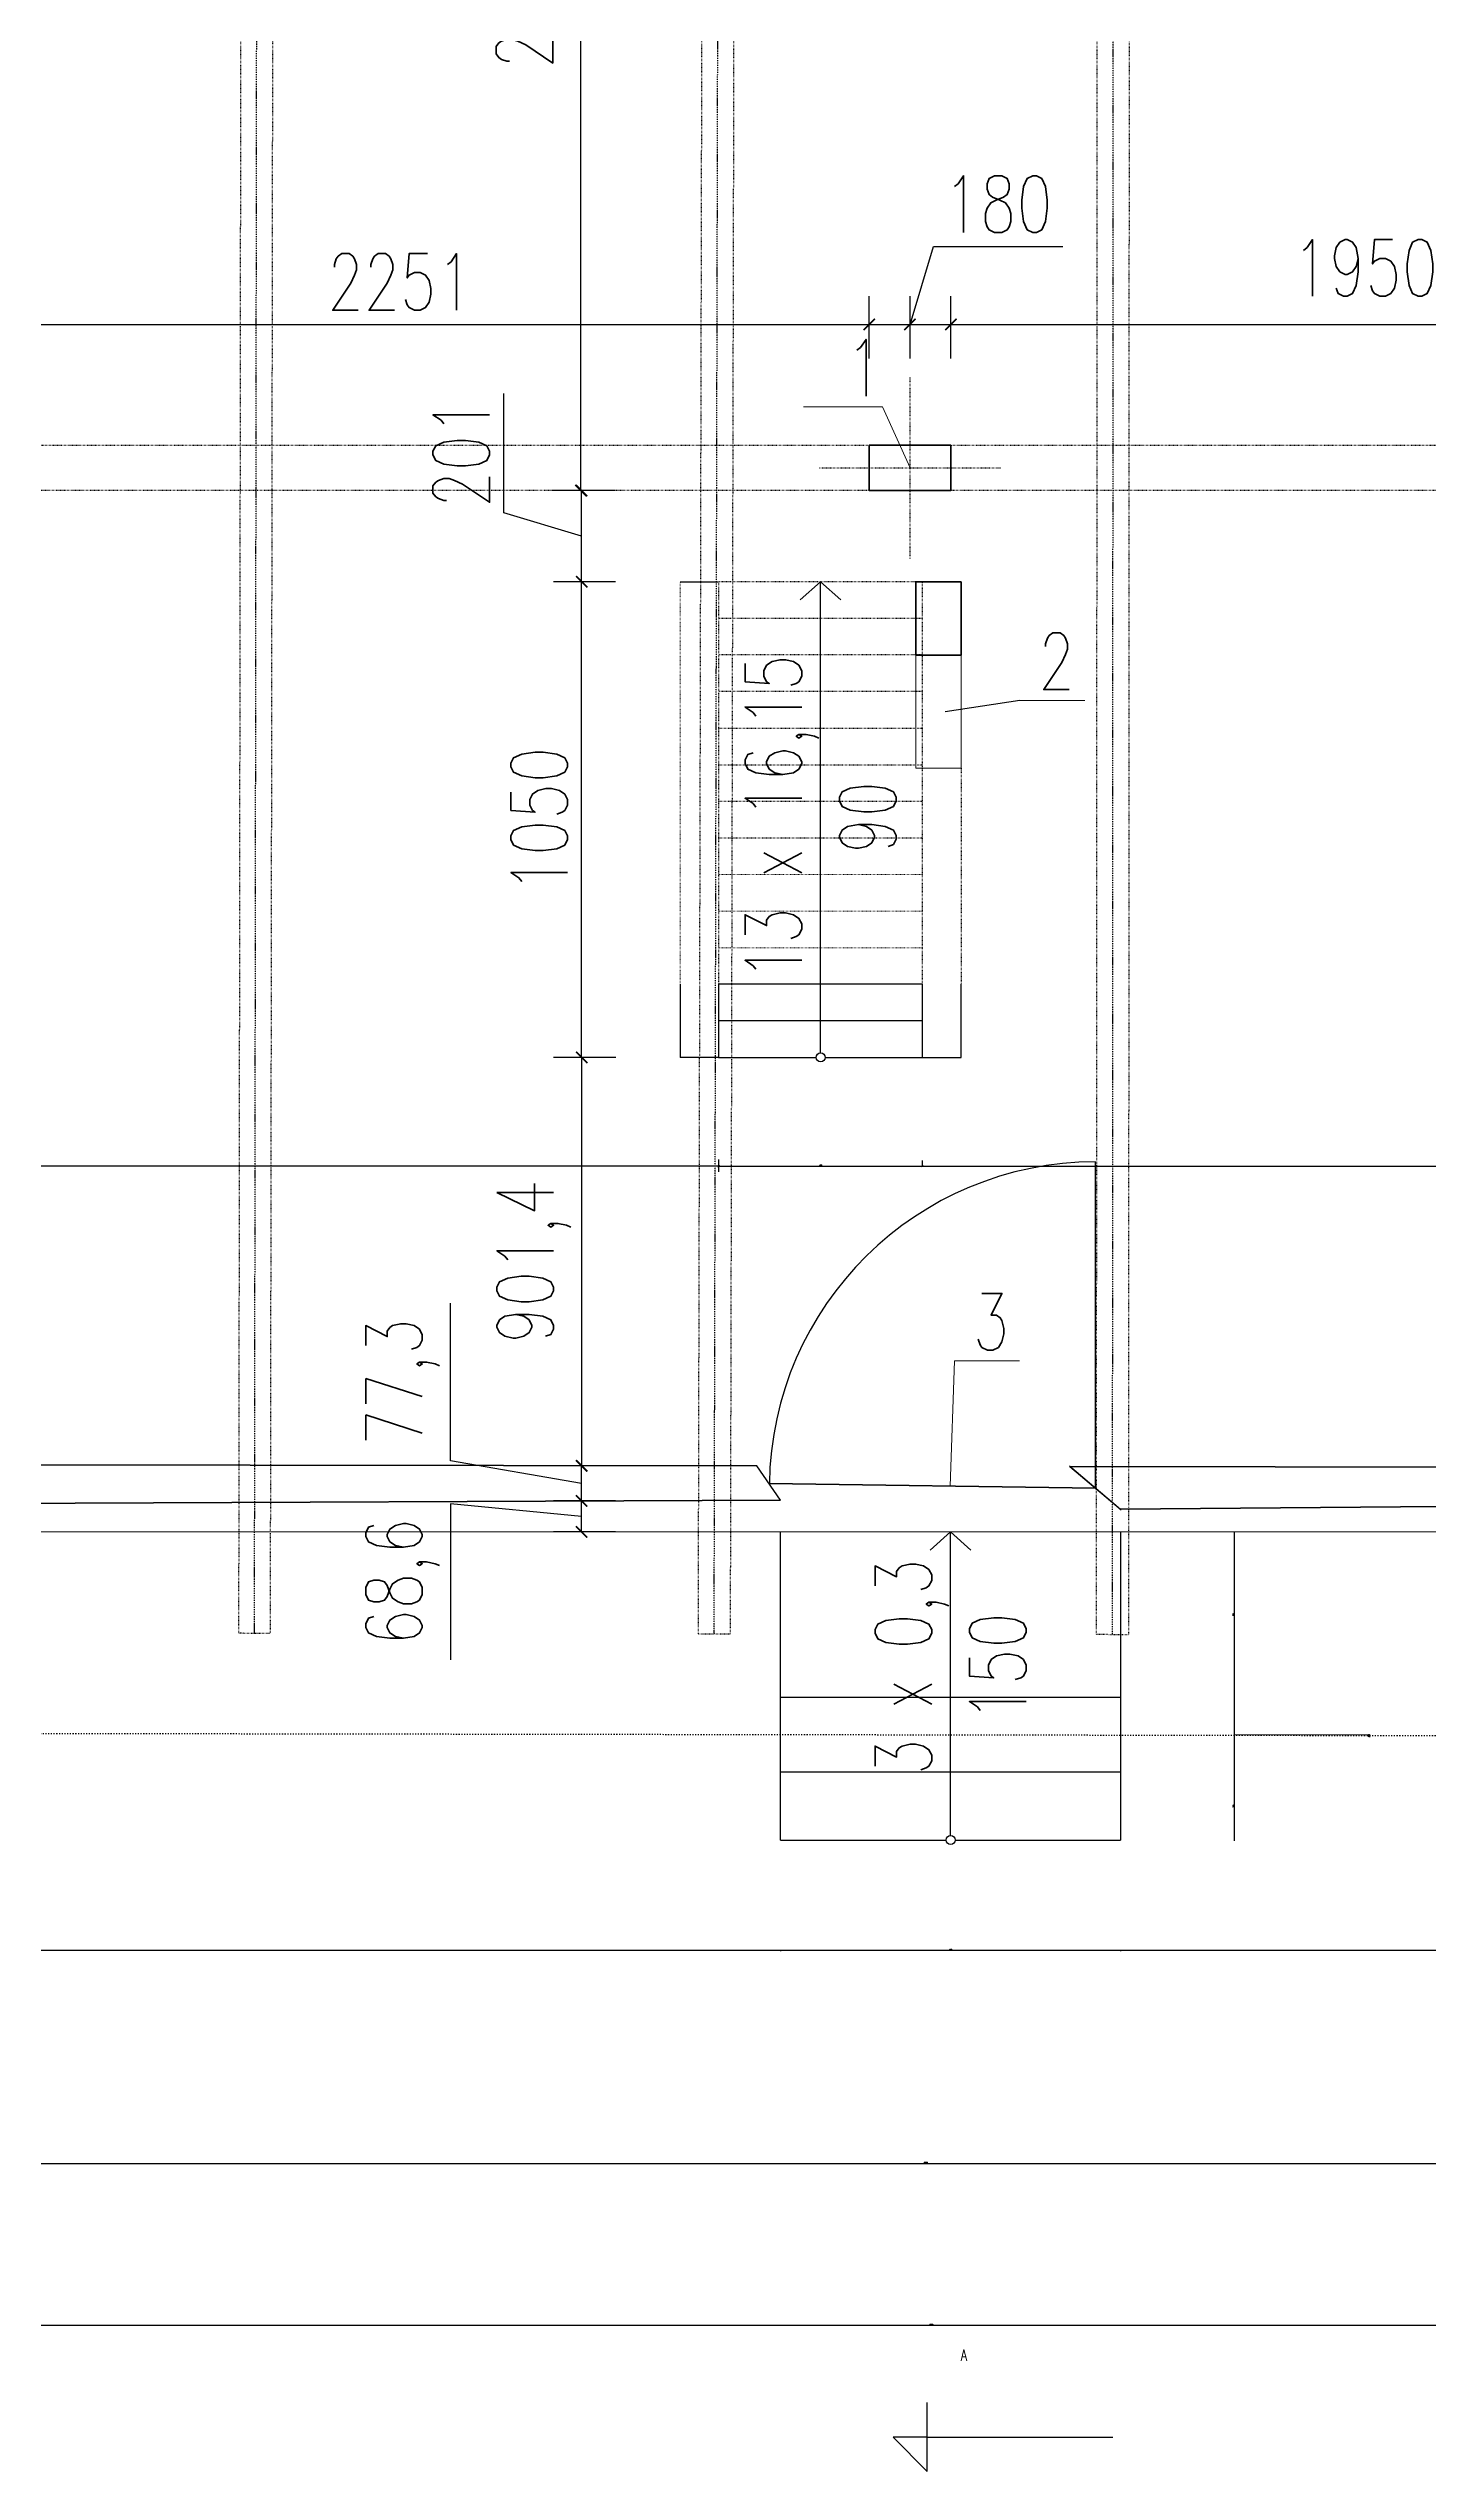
# Model space of a CAD drawing. Header units: millimetres. Extents: x -324080 to 120693, y -32448 to 53734.
# Drawn here: x -211400 to -208354, y -6495 to -1147 of the extents above; entities that cross this region are included whole.
import ezdxf

# ---------------------------------------------------------------- set-up
doc = ezdxf.new("R2010")
doc.units = ezdxf.units.MM
doc.linetypes.add('ACAD_ISO03W100', pattern=[30, 12, -18])
doc.linetypes.add('KRESKAKROPKA', pattern=[25.4, 12.7, -6.35, 0, -6.35])
for name, color, linetype, lineweight in [('przekrój', 6, 'Continuous', 50), ('wymiary', 253, 'Continuous', 5), ('ściany', 5, 'Continuous', 50)]:
    doc.layers.add(name, color=color, linetype=linetype, lineweight=lineweight)
doc.layers.add('przerywana', color=7, linetype='ACAD_ISO03W100')
doc.styles.add('Opisowy', font='simplex.shx', dxfattribs={"width": 0.75, "height": 2.5})
doc.dimstyles.new('Opisowy', dxfattribs={"dimscale": 0, "dimtxt": 2.5, "dimasz": 0.5, "dimexe": 1.25, "dimexo": 0.625, "dimtad": 1, "dimdec": 1, "dimtxsty": 'Opisowy', "dimblk": 'ARCHTICK', "dimcen": 1, "dimadec": 0, "dimazin": 0, "dimtfac": 1, "dimtdec": 1, "dimtmove": 0, "dimatfit": 3, "dimfxl": 1.5, "dimfxlon": 1, "dimarcsym": 0})

# ---------------------------------------------------------------- blocks, each defined once
blk = doc.blocks.new('_ArchTick')
at = {"color": 0, "linetype": 'ByBlock', "const_width": 0.15}
blk.add_lwpolyline([(-0.5, -0.5), (0.5, 0.5)], dxfattribs=at)
blk = doc.blocks.new('*D1048')
at = {"layer": 'Defpoints', "color": 0}
for p in [(-204808.5, -4070.6), (-209033.5, -4158.3), (-209033.5, -5345.3)]:
    blk.add_point(p, dxfattribs=at)
at = {"layer": 'wymiary', "color": 0, "lineweight": -2}
for p, q in [((-209033.5, -5343.8), (-209033.5, -5346.5)), ((-204808.5, -5345.3), (-209033.5, -5345.3)), ((-204808.5, -5343.8), (-204808.5, -5346.5))]:
    blk.add_line(p, q, dxfattribs=at)
at = {"layer": 'wymiary', "color": 0, "lineweight": -2, "xscale": 0.5, "yscale": 0.5, "zscale": 0.5, "rotation": 180}
blk.add_blockref('_ArchTick', (-209033.5, -5345.3), dxfattribs=at)
at = {"layer": 'wymiary', "color": 0, "lineweight": -2, "xscale": 0.5, "yscale": 0.5, "zscale": 0.5}
blk.add_blockref('_ArchTick', (-204808.5, -5345.3), dxfattribs=at)
at = {"layer": 'wymiary', "color": 0, "lineweight": 5, "insert": (-206921, -5343.4), "char_height": 2.5, "attachment_point": 5, "style": 'Opisowy'}
blk.add_mtext('4225', dxfattribs=at)
blk = doc.blocks.new('*D1050')
at = {"layer": 'Defpoints', "color": 0}
for p in [(-209784.1, -4138.3), (-209033.5, -4158.3), (-209784.1, -5345.3)]:
    blk.add_point(p, dxfattribs=at)
at = {"layer": 'wymiary', "color": 0, "lineweight": -2}
for p, q in [((-209784.1, -5343.8), (-209784.1, -5346.5)), ((-209033.5, -5345.3), (-209784.1, -5345.3)), ((-209033.5, -5343.8), (-209033.5, -5346.5))]:
    blk.add_line(p, q, dxfattribs=at)
at = {"layer": 'wymiary', "color": 0, "lineweight": -2, "xscale": 0.5, "yscale": 0.5, "zscale": 0.5, "rotation": 180}
blk.add_blockref('_ArchTick', (-209784.1, -5345.3), dxfattribs=at)
at = {"layer": 'wymiary', "color": 0, "lineweight": -2, "xscale": 0.5, "yscale": 0.5, "zscale": 0.5}
blk.add_blockref('_ArchTick', (-209033.5, -5345.3), dxfattribs=at)
at = {"layer": 'wymiary', "color": 0, "lineweight": 5, "insert": (-209408.8, -5343.4), "char_height": 2.5, "attachment_point": 5, "style": 'Opisowy'}
blk.add_mtext('150', dxfattribs=at)
blk = doc.blocks.new('*D1052')
at = {"layer": 'Defpoints', "color": 0}
for p in [(-214116.7, -4055.8), (-209784.1, -4138.3), (-214116.7, -5345.3)]:
    blk.add_point(p, dxfattribs=at)
at = {"layer": 'wymiary', "color": 0, "lineweight": -2}
for p, q in [((-214116.7, -5343.8), (-214116.7, -5346.5)), ((-209784.1, -5345.3), (-214116.7, -5345.3)), ((-209784.1, -5343.8), (-209784.1, -5346.5))]:
    blk.add_line(p, q, dxfattribs=at)
at = {"layer": 'wymiary', "color": 0, "lineweight": -2, "xscale": 0.5, "yscale": 0.5, "zscale": 0.5, "rotation": 180}
blk.add_blockref('_ArchTick', (-214116.7, -5345.3), dxfattribs=at)
at = {"layer": 'wymiary', "color": 0, "lineweight": -2, "xscale": 0.5, "yscale": 0.5, "zscale": 0.5}
blk.add_blockref('_ArchTick', (-209784.1, -5345.3), dxfattribs=at)
at = {"layer": 'wymiary', "color": 0, "lineweight": 5, "insert": (-211950.4, -5343.4), "char_height": 2.5, "attachment_point": 5, "style": 'Opisowy'}
blk.add_mtext('867', dxfattribs=at)
blk = doc.blocks.new('*D1059')
at = {"layer": 'Defpoints', "color": 0}
for p in [(-214243.5, -4121.6), (-204683.5, -4136.6), (-204683.5, -5815.1)]:
    blk.add_point(p, dxfattribs=at)
at = {"layer": 'wymiary', "color": 0, "lineweight": -2}
for p, q in [((-214243.5, -5813.6), (-214243.5, -5816.3)), ((-214243.5, -5815.1), (-204683.5, -5815.1)), ((-204683.5, -5813.6), (-204683.5, -5816.3))]:
    blk.add_line(p, q, dxfattribs=at)
at = {"layer": 'wymiary', "color": 0, "lineweight": -2, "xscale": 0.5, "yscale": 0.5, "zscale": 0.5, "rotation": 180}
blk.add_blockref('_ArchTick', (-214243.5, -5815.1), dxfattribs=at)
at = {"layer": 'wymiary', "color": 0, "lineweight": -2, "xscale": 0.5, "yscale": 0.5, "zscale": 0.5}
blk.add_blockref('_ArchTick', (-204683.5, -5815.1), dxfattribs=at)
at = {"layer": 'wymiary', "color": 0, "lineweight": 5, "insert": (-209463.5, -5813.2), "char_height": 2.5, "attachment_point": 5, "style": 'Opisowy'}
blk.add_mtext('9560', dxfattribs=at)
blk = doc.blocks.new('*D1061')
at = {"layer": 'Defpoints', "color": 0}
for p in [(-214393.5, -4290.4), (-204508.5, -4290.4), (-214393.5, -6172.7)]:
    blk.add_point(p, dxfattribs=at)
at = {"layer": 'wymiary', "color": 0, "lineweight": -2}
for p, q in [((-214393.5, -6171.2), (-214393.5, -6173.9)), ((-204508.5, -6172.7), (-214393.5, -6172.7)), ((-204508.5, -6171.2), (-204508.5, -6173.9))]:
    blk.add_line(p, q, dxfattribs=at)
at = {"layer": 'wymiary', "color": 0, "lineweight": -2, "xscale": 0.5, "yscale": 0.5, "zscale": 0.5, "rotation": 180}
blk.add_blockref('_ArchTick', (-214393.5, -6172.7), dxfattribs=at)
at = {"layer": 'wymiary', "color": 0, "lineweight": -2, "xscale": 0.5, "yscale": 0.5, "zscale": 0.5}
blk.add_blockref('_ArchTick', (-204508.5, -6172.7), dxfattribs=at)
at = {"layer": 'wymiary', "color": 0, "lineweight": 5, "insert": (-209451, -6170.8), "char_height": 2.5, "attachment_point": 5, "style": 'Opisowy'}
blk.add_mtext('9885', dxfattribs=at)
blk = doc.blocks.new('*D1084')
at = {"layer": 'Defpoints', "color": 0}
for p in [(-209920.7, -3212.6), (-209470.7, -3374.1), (-209470.7, -3614.1)]:
    blk.add_point(p, dxfattribs=at)
at = {"layer": 'wymiary', "color": 0, "lineweight": -2}
for p, q in [((-209920.7, -3612.6), (-209920.7, -3615.4)), ((-209920.7, -3614.1), (-209470.7, -3614.1)), ((-209470.7, -3612.6), (-209470.7, -3615.4))]:
    blk.add_line(p, q, dxfattribs=at)
at = {"layer": 'wymiary', "color": 0, "lineweight": -2, "xscale": 0.5, "yscale": 0.5, "zscale": 0.5, "rotation": 180}
blk.add_blockref('_ArchTick', (-209920.7, -3614.1), dxfattribs=at)
at = {"layer": 'wymiary', "color": 0, "lineweight": -2, "xscale": 0.5, "yscale": 0.5, "zscale": 0.5}
blk.add_blockref('_ArchTick', (-209470.7, -3614.1), dxfattribs=at)
at = {"layer": 'wymiary', "color": 0, "lineweight": 5, "insert": (-209695.7, -3612.3), "char_height": 2.5, "attachment_point": 5, "style": 'Opisowy'}
blk.add_mtext('450', dxfattribs=at)
blk = doc.blocks.new('*D1096')
at = {"layer": 'Defpoints', "color": 0}
for p in [(-209033.5, -4951.4), (-208782.5, -4951.4), (-209033.5, -5101.4)]:
    blk.add_point(p, dxfattribs=at)
at = {"layer": 'wymiary', "color": 0, "lineweight": -2}
for p, q in [((-208784, -4951.4), (-208781.2, -4951.4)), ((-208782.5, -5101.4), (-208782.5, -4951.4)), ((-208784, -5101.4), (-208781.2, -5101.4))]:
    blk.add_line(p, q, dxfattribs=at)
at = {"layer": 'wymiary', "color": 0, "lineweight": -2, "xscale": 0.5, "yscale": 0.5, "zscale": 0.5}
for p, rotation in [((-208782.5, -4951.4), 90), ((-208782.5, -5101.4), 270)]:
    blk.add_blockref('_ArchTick', p, dxfattribs=dict(at, rotation=rotation))
at = {"layer": 'wymiary', "color": 0, "lineweight": 5, "insert": (-208784.3, -5026.4), "char_height": 2.5, "attachment_point": 5, "rotation": 90, "style": 'Opisowy'}
blk.add_mtext('150', dxfattribs=at)
blk = doc.blocks.new('*D1098')
at = {"layer": 'Defpoints', "color": 0}
for p in [(-209033.5, -4786.4), (-208782.5, -4786.4), (-209033.5, -4951.4)]:
    blk.add_point(p, dxfattribs=at)
at = {"layer": 'wymiary', "color": 0, "lineweight": -2}
for p, q in [((-208784, -4786.4), (-208781.2, -4786.4)), ((-208782.5, -4951.4), (-208782.5, -4786.4)), ((-208782.5, -4868.9), (-208483.9, -4868.3)), ((-208483.9, -4868.3), (-208483.9, -4874)), ((-208784, -4951.4), (-208781.2, -4951.4))]:
    blk.add_line(p, q, dxfattribs=at)
at = {"layer": 'wymiary', "color": 0, "lineweight": -2, "xscale": 0.5, "yscale": 0.5, "zscale": 0.5}
for p, rotation in [((-208782.5, -4786.4), 90), ((-208782.5, -4951.4), 270)]:
    blk.add_blockref('_ArchTick', p, dxfattribs=dict(at, rotation=rotation))
at = {"layer": 'wymiary', "color": 0, "lineweight": 5, "insert": (-208485.8, -4871.1), "char_height": 2.5, "attachment_point": 5, "rotation": 90, "style": 'Opisowy'}
blk.add_mtext('165', dxfattribs=at)
blk = doc.blocks.new('*D979')
at = {"layer": 'Defpoints', "color": 0}
for p in [(-209033.5, -4421.4), (-208782.5, -4421.4), (-209033.5, -4786.4)]:
    blk.add_point(p, dxfattribs=at)
at = {"layer": 'wymiary', "color": 0, "lineweight": -2}
for p, q in [((-208784, -4421.4), (-208781.2, -4421.4)), ((-208782.5, -4786.4), (-208782.5, -4421.4)), ((-208784, -4786.4), (-208781.2, -4786.4))]:
    blk.add_line(p, q, dxfattribs=at)
at = {"layer": 'wymiary', "color": 0, "lineweight": -2, "xscale": 0.5, "yscale": 0.5, "zscale": 0.5}
for p, rotation in [((-208782.5, -4421.4), 90), ((-208782.5, -4786.4), 270)]:
    blk.add_blockref('_ArchTick', p, dxfattribs=dict(at, rotation=rotation))
at = {"layer": 'wymiary', "color": 0, "lineweight": 5, "insert": (-208784.3, -4603.9), "char_height": 2.5, "attachment_point": 5, "rotation": 90, "style": 'Opisowy'}
blk.add_mtext('365', dxfattribs=at)
blk = doc.blocks.new('*D989')
at = {"layer": 'Defpoints', "color": 0, "transparency": 16777216}
for p in [(-214105.7, -3374.1), (-209920.7, -3374.1), (-214105.7, -3614.1)]:
    blk.add_point(p, dxfattribs=at)
at = {"layer": 'wymiary', "color": 0, "lineweight": -2, "transparency": 16777216}
for p, q in [((-214105.7, -3599.1), (-214105.7, -3626.6)), ((-209920.7, -3614.1), (-214105.7, -3614.1)), ((-209920.7, -3599.1), (-209920.7, -3626.6))]:
    blk.add_line(p, q, dxfattribs=at)
at = {"layer": 'wymiary', "color": 0, "lineweight": -2, "transparency": 16777216, "xscale": 5, "yscale": 5, "zscale": 5, "rotation": 180}
blk.add_blockref('_ArchTick', (-214105.7, -3614.1), dxfattribs=at)
at = {"layer": 'wymiary', "color": 0, "lineweight": -2, "transparency": 16777216, "xscale": 5, "yscale": 5, "zscale": 5}
blk.add_blockref('_ArchTick', (-209920.7, -3614.1), dxfattribs=at)
at = {"layer": 'wymiary', "color": 0, "lineweight": 5, "transparency": 16777216, "insert": (-212013.2, -3595.4), "char_height": 25, "attachment_point": 5, "style": 'Opisowy'}
blk.add_mtext('4185', dxfattribs=at)
blk = doc.blocks.new('*D1182')
at = {"layer": 'Defpoints', "color": 0, "transparency": 16777216}
for p in [(-209470.7, -3614.1), (-204791.7, -3611.1), (-204791.7, -3614.1)]:
    blk.add_point(p, dxfattribs=at)
at = {"layer": 'wymiary', "color": 0, "lineweight": -2, "transparency": 16777216}
for p, q in [((-209470.7, -3614.1), (-209470.7, -3601.6)), ((-209470.7, -3614.1), (-204791.7, -3614.1)), ((-204791.7, -3614.1), (-204791.7, -3626.6))]:
    blk.add_line(p, q, dxfattribs=at)
at = {"layer": 'wymiary', "color": 0, "lineweight": -2, "transparency": 16777216, "xscale": 5, "yscale": 5, "zscale": 5, "rotation": 180}
blk.add_blockref('_ArchTick', (-209470.7, -3614.1), dxfattribs=at)
at = {"layer": 'wymiary', "color": 0, "lineweight": -2, "transparency": 16777216, "xscale": 5, "yscale": 5, "zscale": 5}
blk.add_blockref('_ArchTick', (-204791.7, -3614.1), dxfattribs=at)
at = {"layer": 'wymiary', "color": 0, "transparency": 16777216, "insert": (-207131.2, -3593), "char_height": 25, "attachment_point": 5, "style": 'Opisowy'}
blk.add_mtext('4679,1', dxfattribs=at)
blk = doc.blocks.new('*D1595')
at = {"layer": 'Defpoints', "color": 0, "transparency": 16777216}
for p in [(-209498.3, -1756.3), (-211749.3, -1960.6), (-209498.3, -1960.6)]:
    blk.add_point(p, dxfattribs=at)
at = {"layer": 'wymiary', "color": 0, "lineweight": -2, "transparency": 16777216}
for p, q in [((-211749.3, -1831.3), (-211749.3, -1693.8)), ((-209498.3, -1831.3), (-209498.3, -1693.8)), ((-211749.3, -1756.3), (-209498.3, -1756.3))]:
    blk.add_line(p, q, dxfattribs=at)
at = {"layer": 'wymiary', "color": 0, "lineweight": -2, "transparency": 16777216, "xscale": 25, "yscale": 25, "zscale": 25, "rotation": 180}
blk.add_blockref('_ArchTick', (-211749.3, -1756.3), dxfattribs=at)
at = {"layer": 'wymiary', "color": 0, "lineweight": -2, "transparency": 16777216, "xscale": 25, "yscale": 25, "zscale": 25}
blk.add_blockref('_ArchTick', (-209498.3, -1756.3), dxfattribs=at)
at = {"layer": 'wymiary', "color": 0, "transparency": 16777216, "insert": (-210623.8, -1662.5), "char_height": 125, "attachment_point": 5, "style": 'Opisowy'}
blk.add_mtext('2251', dxfattribs=at)
blk = doc.blocks.new('*D1596')
at = {"layer": 'Defpoints', "color": 0, "transparency": 16777216}
for p in [(-209408.3, -1756.3), (-209588.3, -1960.6), (-209408.3, -1960.6)]:
    blk.add_point(p, dxfattribs=at)
at = {"layer": 'wymiary', "color": 0, "lineweight": -2, "transparency": 16777216}
for p, q in [((-209498.3, -1756.3), (-209446.7, -1584.4)), ((-209446.7, -1584.4), (-209161, -1584.4)), ((-209588.3, -1831.3), (-209588.3, -1693.8)), ((-209408.3, -1831.3), (-209408.3, -1693.8)), ((-209588.3, -1756.3), (-209408.3, -1756.3))]:
    blk.add_line(p, q, dxfattribs=at)
at = {"layer": 'wymiary', "color": 0, "lineweight": -2, "transparency": 16777216, "xscale": 25, "yscale": 25, "zscale": 25, "rotation": 180}
blk.add_blockref('_ArchTick', (-209588.3, -1756.3), dxfattribs=at)
at = {"layer": 'wymiary', "color": 0, "lineweight": -2, "transparency": 16777216, "xscale": 25, "yscale": 25, "zscale": 25}
blk.add_blockref('_ArchTick', (-209408.3, -1756.3), dxfattribs=at)
at = {"layer": 'wymiary', "color": 0, "transparency": 16777216, "insert": (-209303.9, -1490.7), "char_height": 125, "attachment_point": 5, "style": 'Opisowy'}
blk.add_mtext('180', dxfattribs=at)
blk = doc.blocks.new('*D1597')
at = {"layer": 'Defpoints', "color": 0, "transparency": 16777216}
for p in [(-207458, -1756.3), (-209408.3, -1960.6), (-207458, -1957.6)]:
    blk.add_point(p, dxfattribs=at)
at = {"layer": 'wymiary', "color": 0, "lineweight": -2, "transparency": 16777216}
for p, q in [((-209408.3, -1831.3), (-209408.3, -1693.8)), ((-207458, -1831.3), (-207458, -1693.8)), ((-209408.3, -1756.3), (-207458, -1756.3))]:
    blk.add_line(p, q, dxfattribs=at)
at = {"layer": 'wymiary', "color": 0, "lineweight": -2, "transparency": 16777216, "xscale": 25, "yscale": 25, "zscale": 25, "rotation": 180}
blk.add_blockref('_ArchTick', (-209408.3, -1756.3), dxfattribs=at)
at = {"layer": 'wymiary', "color": 0, "lineweight": -2, "transparency": 16777216, "xscale": 25, "yscale": 25, "zscale": 25}
blk.add_blockref('_ArchTick', (-207458, -1756.3), dxfattribs=at)
at = {"layer": 'wymiary', "color": 0, "transparency": 16777216, "insert": (-208433.2, -1650.6), "char_height": 125, "attachment_point": 5, "style": 'Opisowy'}
blk.add_mtext('1950,2', dxfattribs=at)
blk = doc.blocks.new('*D1610')
at = {"layer": 'Defpoints', "color": 0, "transparency": 16777216}
for p in [(-210223, -4352.8), (-210111.4, -4352.8), (-210111.1, -4421.4)]:
    blk.add_point(p, dxfattribs=at)
at = {"layer": 'wymiary', "color": 0, "lineweight": -2, "transparency": 16777216}
for p, q in [((-210223, -4387.1), (-210512.4, -4359.6)), ((-210512.4, -4359.6), (-210512.4, -4703.4)), ((-210148, -4352.8), (-210285.5, -4352.8)), ((-210223, -4421.4), (-210223, -4352.8)), ((-210148, -4421.4), (-210285.5, -4421.4))]:
    blk.add_line(p, q, dxfattribs=at)
at = {"layer": 'wymiary', "color": 0, "lineweight": -2, "transparency": 16777216, "xscale": 25, "yscale": 25, "zscale": 25}
for p, rotation in [((-210223, -4352.8), 90), ((-210223, -4421.4), 270)]:
    blk.add_blockref('_ArchTick', p, dxfattribs=dict(at, rotation=rotation))
at = {"layer": 'wymiary', "color": 0, "transparency": 16777216, "insert": (-210618.1, -4531.5), "char_height": 125, "attachment_point": 5, "rotation": 90, "style": 'Opisowy'}
blk.add_mtext('68,6', dxfattribs=at)
blk = doc.blocks.new('*D1611')
at = {"layer": 'Defpoints', "color": 0, "transparency": 16777216}
for p in [(-210223, -4275.5), (-209929.7, -4275.5), (-210111.4, -4352.8)]:
    blk.add_point(p, dxfattribs=at)
at = {"layer": 'wymiary', "color": 0, "lineweight": -2, "transparency": 16777216}
for p, q in [((-210512.4, -4264.6), (-210512.4, -3916.4)), ((-210223, -4314.2), (-210512.4, -4264.6)), ((-210148, -4275.5), (-210285.5, -4275.5)), ((-210223, -4352.8), (-210223, -4275.5)), ((-210148, -4352.8), (-210285.5, -4352.8))]:
    blk.add_line(p, q, dxfattribs=at)
at = {"layer": 'wymiary', "color": 0, "lineweight": -2, "transparency": 16777216, "xscale": 25, "yscale": 25, "zscale": 25}
for p, rotation in [((-210223, -4275.5), 90), ((-210223, -4352.8), 270)]:
    blk.add_blockref('_ArchTick', p, dxfattribs=dict(at, rotation=rotation))
at = {"layer": 'wymiary', "color": 0, "transparency": 16777216, "insert": (-210618.1, -4090.5), "char_height": 125, "attachment_point": 5, "rotation": 90, "style": 'Opisowy'}
blk.add_mtext('77,3', dxfattribs=at)
blk = doc.blocks.new('*D1612')
at = {"layer": 'Defpoints', "color": 0, "transparency": 16777216}
for p in [(-210222.9, -3374.1), (-209920.7, -3374.1), (-209929.7, -4275.5)]:
    blk.add_point(p, dxfattribs=at)
at = {"layer": 'wymiary', "color": 0, "lineweight": -2, "transparency": 16777216}
for p, q in [((-210147.9, -3374.1), (-210285.4, -3374.1)), ((-210222.9, -4275.5), (-210222.9, -3374.1)), ((-210147.9, -4275.5), (-210285.4, -4275.5))]:
    blk.add_line(p, q, dxfattribs=at)
at = {"layer": 'wymiary', "color": 0, "lineweight": -2, "transparency": 16777216, "xscale": 25, "yscale": 25, "zscale": 25}
for p, rotation in [((-210222.9, -3374.1), 90), ((-210222.9, -4275.5), 270)]:
    blk.add_blockref('_ArchTick', p, dxfattribs=dict(at, rotation=rotation))
at = {"layer": 'wymiary', "color": 0, "transparency": 16777216, "insert": (-210328.5, -3824.8), "char_height": 125, "attachment_point": 5, "rotation": 90, "style": 'Opisowy'}
blk.add_mtext('901,4', dxfattribs=at)
blk = doc.blocks.new('*D1613')
at = {"layer": 'Defpoints', "color": 0, "transparency": 16777216}
for p in [(-210223, -2324.1), (-209920.7, -2324.1), (-209920.7, -3374.1)]:
    blk.add_point(p, dxfattribs=at)
at = {"layer": 'wymiary', "color": 0, "lineweight": -2, "transparency": 16777216}
for p, q in [((-210148, -2324.1), (-210285.5, -2324.1)), ((-210223, -3374.1), (-210223, -2324.1)), ((-210148, -3374.1), (-210285.5, -3374.1))]:
    blk.add_line(p, q, dxfattribs=at)
at = {"layer": 'wymiary', "color": 0, "lineweight": -2, "transparency": 16777216, "xscale": 25, "yscale": 25, "zscale": 25}
for p, rotation in [((-210223, -2324.1), 90), ((-210223, -3374.1), 270)]:
    blk.add_blockref('_ArchTick', p, dxfattribs=dict(at, rotation=rotation))
at = {"layer": 'wymiary', "color": 0, "transparency": 16777216, "insert": (-210316.7, -2849.1), "char_height": 125, "attachment_point": 5, "rotation": 90, "style": 'Opisowy'}
blk.add_mtext('1050', dxfattribs=at)
blk = doc.blocks.new('*D1614')
at = {"layer": 'Defpoints', "color": 0, "transparency": 16777216}
for p in [(-210223, -2123.1), (-209588.3, -2123.1), (-209920.7, -2324.1)]:
    blk.add_point(p, dxfattribs=at)
at = {"layer": 'wymiary', "color": 0, "lineweight": -2, "transparency": 16777216}
for p, q in [((-210394.9, -2172), (-210394.9, -1908.6)), ((-210148, -2123.1), (-210285.5, -2123.1)), ((-210223, -2324.1), (-210223, -2123.1)), ((-210223, -2223.6), (-210394.9, -2172)), ((-210148, -2324.1), (-210285.5, -2324.1))]:
    blk.add_line(p, q, dxfattribs=at)
at = {"layer": 'wymiary', "color": 0, "lineweight": -2, "transparency": 16777216, "xscale": 25, "yscale": 25, "zscale": 25}
for p, rotation in [((-210223, -2123.1), 90), ((-210223, -2324.1), 270)]:
    blk.add_blockref('_ArchTick', p, dxfattribs=dict(at, rotation=rotation))
at = {"layer": 'wymiary', "color": 0, "transparency": 16777216, "insert": (-210488.6, -2040.3), "char_height": 125, "attachment_point": 5, "rotation": 90, "style": 'Opisowy'}
blk.add_mtext('201', dxfattribs=at)
blk = doc.blocks.new('*D1615')
at = {"layer": 'Defpoints', "color": 0, "transparency": 16777216}
for p in [(-210224.5, 182.2), (-209954.7, 182.2), (-209588.3, -2123.1)]:
    blk.add_point(p, dxfattribs=at)
at = {"layer": 'wymiary', "color": 0, "lineweight": -2, "transparency": 16777216}
for p, q in [((-210149.5, 182.2), (-210287, 182.2)), ((-210224.5, -2123.1), (-210224.5, 182.2)), ((-210149.5, -2123.1), (-210287, -2123.1))]:
    blk.add_line(p, q, dxfattribs=at)
at = {"layer": 'wymiary', "color": 0, "lineweight": -2, "transparency": 16777216, "xscale": 25, "yscale": 25, "zscale": 25}
for p, rotation in [((-210224.5, 182.2), 90), ((-210224.5, -2123.1), 270)]:
    blk.add_blockref('_ArchTick', p, dxfattribs=dict(at, rotation=rotation))
at = {"layer": 'wymiary', "color": 0, "transparency": 16777216, "insert": (-210330.2, -970.5), "char_height": 125, "attachment_point": 5, "rotation": 90, "style": 'Opisowy'}
blk.add_mtext('2305,3', dxfattribs=at)

msp = doc.modelspace()

# ---------------------------------------------------------------- linework, layer by layer
at = {"linetype": 'ACAD_ISO03W100', "ltscale": 0.1}
for p, q in [((-210979.42, -4644.31), (-210972.95, 547.18)), ((-210902.91, 547.07), (-210910.44, -4644.55)), ((-209965.37, -4645.85), (-209953.89, 552.34)), ((-209883.89, 552.18), (-209895.19, -4646.01)), ((-209086.77, -4647.23), (-209084.21, 556.76)), ((-209014.21, 556.56), (-209016.21, -4647.33)), ((-214716.38, -2023.12), (-204121.96, -2023.12)), ((-204124.58, -2123.12), (-214717.52, -2123.12)), ((-209385.71, -2735.82), (-209385.71, -3212.59)), ((-210979.42, -4644.31), (-210910.41, -4644.42)), ((-209965.37, -4645.85), (-209895.19, -4646.01)), ((-209086.77, -4647.23), (-209016.67, -4647.33))]:
    msp.add_line(p, q, dxfattribs=at)
at = {"linetype": 'KRESKAKROPKA', "ltscale": 0.2}
for p, q in [((-210945, -4646.02), (-210937.93, 547.13)), ((-209930.56, -4645.93), (-209918.88, 552.26)), ((-209051.31, -4647.31), (-209049.21, 556.64))]:
    msp.add_line(p, q, dxfattribs=at)
at = {"lineweight": 20}
for p, q in [((-209559.19, -1938.23), (-209733.19, -1938.23)), ((-209559.19, -1938.23), (-209498.29, -2073.12)), ((-209255.85, -2586.03), (-209112.28, -2586.03)), ((-209400.14, -4043.76), (-209409.54, -4320.18)), ((-209400.14, -4043.76), (-209256.56, -4043.76))]:
    msp.add_line(p, q, dxfattribs=at)
at = {"linetype": 'ACAD_ISO03W100', "lineweight": 20, "ltscale": 0.1}
for p, q in [((-210005.71, -3212.59), (-210005.71, -2324.09)), ((-209470.71, -2970.34), (-209920.71, -2970.34)), ((-209470.71, -3051.09), (-209920.71, -3051.09)), ((-209470.71, -3131.84), (-209920.71, -3131.84))]:
    msp.add_line(p, q, dxfattribs=at)
for p, q in [((-210005.71, -2324.09), (-209920.71, -2324.09)), ((-209255.85, -2586.03), (-209420.71, -2611.03)), ((-210005.71, -3212.59), (-210005.71, -3374.09)), ((-209470.71, -3374.09), (-209470.71, -3212.59)), ((-209385.71, -3374.09), (-209385.71, -3212.59)), ((-209920.71, -3374.09), (-210005.71, -3374.09)), ((-209470.71, -3374.09), (-209385.71, -3374.09)), ((-209784.07, -4351.38), (-209836.71, -4275.69)), ((-209146.71, -4275.69), (-209033.51, -4371.38)), ((-209145.41, -4276.78), (-209032.21, -4372.47))]:
    msp.add_line(p, q)
at = {"linetype": 'ACAD_ISO03W100', "lineweight": 25, "ltscale": 0.1}
for p, q in [((-209920.71, -2324.09), (-209920.71, -3212.59)), ((-209470.71, -2324.09), (-209920.71, -2324.09)), ((-209470.71, -3212.59), (-209470.71, -2324.09)), ((-209470.71, -2405.09), (-209920.71, -2405.09)), ((-209470.71, -2485.84), (-209920.71, -2485.84)), ((-209470.71, -2566.59), (-209920.71, -2566.59)), ((-209920.71, -2647.34), (-209470.71, -2647.34)), ((-209920.71, -2728.09), (-209470.71, -2728.09)), ((-209920.71, -2808.84), (-209470.71, -2808.84)), ((-209920.71, -2889.59), (-209470.71, -2889.59))]:
    msp.add_line(p, q, dxfattribs=at)
at = {"lineweight": 25}
for p, q in [((-209695.71, -2324.09), (-209740.71, -2364.47)), ((-209695.71, -3364.09), (-209695.71, -2324.09)), ((-209695.71, -2324.09), (-209650.71, -2364.47)), ((-209920.71, -3212.59), (-209920.71, -3374.09)), ((-209470.71, -3212.59), (-209920.71, -3212.59)), ((-209470.71, -3293.34), (-209920.71, -3293.34)), ((-209920.71, -3374.09), (-209705.71, -3374.09)), ((-209685.71, -3374.09), (-209470.71, -3374.09)), ((-209784.07, -5101.38), (-209784.07, -4421.38)), ((-209408.79, -4421.38), (-209453.79, -4461.75)), ((-209408.79, -5091.38), (-209408.79, -4421.38)), ((-209408.79, -4421.38), (-209363.79, -4461.75)), ((-209033.51, -4421.38), (-209033.51, -5101.38)), ((-209033.51, -4786.38), (-209784.07, -4786.38)), ((-209033.51, -4951.38), (-209784.07, -4951.38)), ((-209784.07, -5101.38), (-209418.79, -5101.38)), ((-209398.79, -5101.38), (-209033.51, -5101.38))]:
    msp.add_line(p, q, dxfattribs=at)
at = {"linetype": 'Continuous', "lineweight": 20, "ltscale": 0.05}
for p, q in [((-209485.71, -2486.24), (-209485.71, -2735.82)), ((-209385.71, -2735.82), (-209385.71, -2478.52)), ((-209485.71, -2735.82), (-209385.71, -2735.82))]:
    msp.add_line(p, q, dxfattribs=at)
at = {"lineweight": 30}
for p, q in [((-209088.81, -4324.63), (-209088.81, -3604.63)), ((-209460.79, -6494.96), (-209460.79, -6342.53)), ((-209460.79, -6418.74), (-209535.79, -6418.74)), ((-209535.79, -6418.74), (-209460.79, -6494.96)), ((-209460.79, -6418.74), (-209050.45, -6418.74))]:
    msp.add_line(p, q, dxfattribs=at)
at = {"lineweight": 13}
msp.add_line((-204508.51, -4421.38), (-214393.51, -4421.38), dxfattribs=at)
at = {"lineweight": 25}
for centre in [(-209695.71, -3374.09), (-209408.79, -5101.38)]:
    msp.add_circle(centre, 10, dxfattribs=at)
at = {"lineweight": 30}
msp.add_arc((-209088.81, -4324.63), 720, 90, 179.24329, dxfattribs=at)
at = {"layer": 'przekrój', "lineweight": 50}
for p, q in [((-209408.29, -2023.12), (-209588.29, -2023.12)), ((-209588.29, -2123.12), (-209588.29, -2023.12)), ((-209408.29, -2123.12), (-209408.29, -2023.12)), ((-209588.29, -2123.12), (-209408.29, -2123.12))]:
    msp.add_line(p, q, dxfattribs=at)
at = {"layer": 'przekrój', "linetype": 'ByBlock', "ltscale": 0.05}
for p, q in [((-209485.71, -2324.09), (-209485.71, -2486.24)), ((-209385.71, -2324.09), (-209485.71, -2324.09)), ((-209385.71, -2486.24), (-209385.71, -2324.09)), ((-209485.71, -2486.24), (-209385.71, -2486.24))]:
    msp.add_line(p, q, dxfattribs=at)
at = {"layer": 'przekrój'}
msp.add_line((-209809.09, -4314.63), (-209088.81, -4324.63), dxfattribs=at)
at = {"layer": 'przerywana', "ltscale": 0.2}
msp.add_line((-214748.48, -4860.58), (-204196.61, -4877.14), dxfattribs=at)
at = {"layer": 'wymiary', "linetype": 'ACAD_ISO03W100', "lineweight": 30, "ltscale": 0.1}
for p, q in [((-209498.29, -2273.12), (-209498.29, -1873.12)), ((-209698.29, -2073.12), (-209298.29, -2073.12))]:
    msp.add_line(p, q, dxfattribs=at)
at = {"layer": 'ściany', "lineweight": 35}
for p, q in [((-214116.7, -4268.88), (-209836.71, -4275.69)), ((-209145.41, -4276.78), (-204808.51, -4283.68)), ((-212088.79, -4361.38), (-209784.07, -4351.38)), ((-209033.51, -4371.38), (-206771.01, -4351.38))]:
    msp.add_line(p, q, dxfattribs=at)

# ---------------------------------------------------------------- texts
at = {"lineweight": 20, "char_height": 25, "style": 'Opisowy'}
for s, insert, width, attachment_point in [('{\\H5x;1}', (-209559.19, -1789.38), 180.804, 3), ('\\pi40.53714;{\\H5x;2}', (-209255.85, -2437.18), 143.5743, 1), ('\\pi40.53714;{\\H5x;3}', (-209400.14, -3894.91), 143.5743, 1)]:
    msp.add_mtext(s, dxfattribs=dict(at, insert=insert, width=width, attachment_point=attachment_point))
at = {"lineweight": 30, "insert": (-209386.6, -6225.39), "char_height": 25, "width": 417.5784, "attachment_point": 1, "style": 'Opisowy'}
msp.add_mtext('A', dxfattribs=at)
at = {"layer": 'wymiary', "width": 1120.6376, "attachment_point": 5, "rotation": 90, "style": 'Opisowy'}
for s, insert, char_height in [('13 x 16,15\\P90', (-209695.71, -2844.09), 125), ('{\\H5x;3 x 0,3\\P150}', (-209408.79, -4719.19), 25)]:
    msp.add_mtext(s, dxfattribs=dict(at, insert=insert, char_height=char_height))

# ---------------------------------------------------------------- dimensions: what is measured, and where the dimension line sits
at = {"layer": 'wymiary'}
for base, p1, p2, picture, middle in [((-210224.54, 182.16), (-209588.29, -2123.12), (-209954.7, 182.16), '*D1615', (-210330.2, -970.48)), ((-210223, -2123.12), (-209920.71, -2324.09), (-209588.29, -2123.12), '*D1614', (-210488.62, -2140.79)), ((-210223, -2324.09), (-209920.71, -3374.09), (-209920.71, -2324.09), '*D1613', (-210316.75, -2849.09)), ((-210222.8742, -3374.0908), (-209929.728, -4275.5374), (-209920.7113, -3374.0908), '*D1612', (-210328.5289, -3824.8141))]:
    dim = msp.add_linear_dim(base=base, p1=p1, p2=p2, angle=90, dimstyle='Opisowy', dxfattribs=at)
    dim.commit()
    dim.dimension.update_dxf_attribs({"geometry": picture, "text_midpoint": middle})
for base, p1, p2, picture, middle in [((-209408.29, -1756.28), (-209588.29, -1960.62), (-209408.29, -1960.62), '*D1596', (-209415.48, -1490.66)), ((-209498.29, -1756.28), (-211749.29, -1960.62), (-209498.29, -1960.62), '*D1595', (-210623.79, -1662.53)), ((-207458.0432, -1756.2834), (-209408.2927, -1960.6156), (-207458.0432, -1957.6156), '*D1597', (-208433.168, -1650.6286)), ((-204791.66, -3614.1363), (-209470.7113, -3614.1363), (-204791.66, -3611.1257), '*D1182', (-207131.1857, -3593.0054))]:
    dim = msp.add_linear_dim(base=base, p1=p1, p2=p2, dimstyle='Opisowy', dxfattribs=at)
    dim.commit()
    dim.dimension.update_dxf_attribs({"geometry": picture, "text_midpoint": middle})
at = {"layer": 'wymiary', "lineweight": 5}
for base, p1, p2, picture, middle in [((-209470.71, -3614.14), (-209920.71, -3212.59), (-209470.71, -3374.09), '*D1084', (-209695.71, -3612.26)), ((-214105.71, -3614.14), (-209920.71, -3374.09), (-214105.71, -3374.09), '*D989', (-212013.21, -3595.39)), ((-209033.51, -5345.26), (-204808.51, -4070.61), (-209033.51, -4158.31), '*D1048', (-206921.01, -5343.39)), ((-204683.51, -5815.08), (-214243.53, -4121.63), (-204683.51, -4136.63), '*D1059', (-209463.52, -5813.21)), ((-214393.51, -6172.68), (-204508.51, -4290.41), (-214393.51, -4290.41), '*D1061', (-209451.01, -6170.81))]:
    dim = msp.add_linear_dim(base=base, p1=p1, p2=p2, dimstyle='Opisowy', dxfattribs=at)
    dim.commit()
    dim.dimension.update_dxf_attribs({"geometry": picture, "text_midpoint": middle})
at = {"layer": 'wymiary'}
for base, p1, p2, picture, middle in [((-210223, -4275.54), (-210111.43, -4352.8), (-209929.73, -4275.54), '*D1611', (-210512.43, -4233.4)), ((-210223, -4352.8), (-210111.14, -4421.38), (-210111.43, -4352.8), '*D1610', (-210512.43, -4390.89))]:
    dim = msp.add_linear_dim(base=base, p1=p1, p2=p2, angle=90, dimstyle='Opisowy', dxfattribs=at)
    dim.commit()
    dim.dimension.update_dxf_attribs({"geometry": picture, "text_midpoint": middle, "dimtype": 160})
at = {"layer": 'wymiary', "lineweight": 5}
for base, p1, p2, text, picture, middle in [((-214116.7, -5345.26), (-209784.07, -4138.31), (-214116.7, -4055.82), '867', '*D1052', (-211950.38, -5343.39)), ((-209784.07, -5345.26), (-209033.51, -4158.31), (-209784.07, -4138.31), '150', '*D1050', (-209408.79, -5343.39))]:
    dim = msp.add_linear_dim(base=base, p1=p1, p2=p2, text=text, dimstyle='Opisowy', dxfattribs=at)
    dim.commit()
    dim.dimension.update_dxf_attribs({"geometry": picture, "text_midpoint": middle})
for base, p1, p2, picture, middle in [((-208782.46, -4421.38), (-209033.51, -4786.38), (-209033.51, -4421.38), '*D979', (-208784.33, -4603.88)), ((-208782.46, -4951.38), (-209033.51, -5101.38), (-209033.51, -4951.38), '*D1096', (-208784.33, -5026.38))]:
    dim = msp.add_linear_dim(base=base, p1=p1, p2=p2, angle=90, dimstyle='Opisowy', dxfattribs=at)
    dim.commit()
    dim.dimension.update_dxf_attribs({"geometry": picture, "text_midpoint": middle})
dim = msp.add_linear_dim(base=(-208782.46, -4786.38), p1=(-209033.51, -4951.38), p2=(-209033.51, -4786.38), angle=90, dimstyle='Opisowy', dxfattribs=at)
dim.commit()
dim.dimension.update_dxf_attribs({"geometry": '*D1098', "text_midpoint": (-208483.88, -4868.88), "dimtype": 160})

doc.saveas('drawing.dxf')
